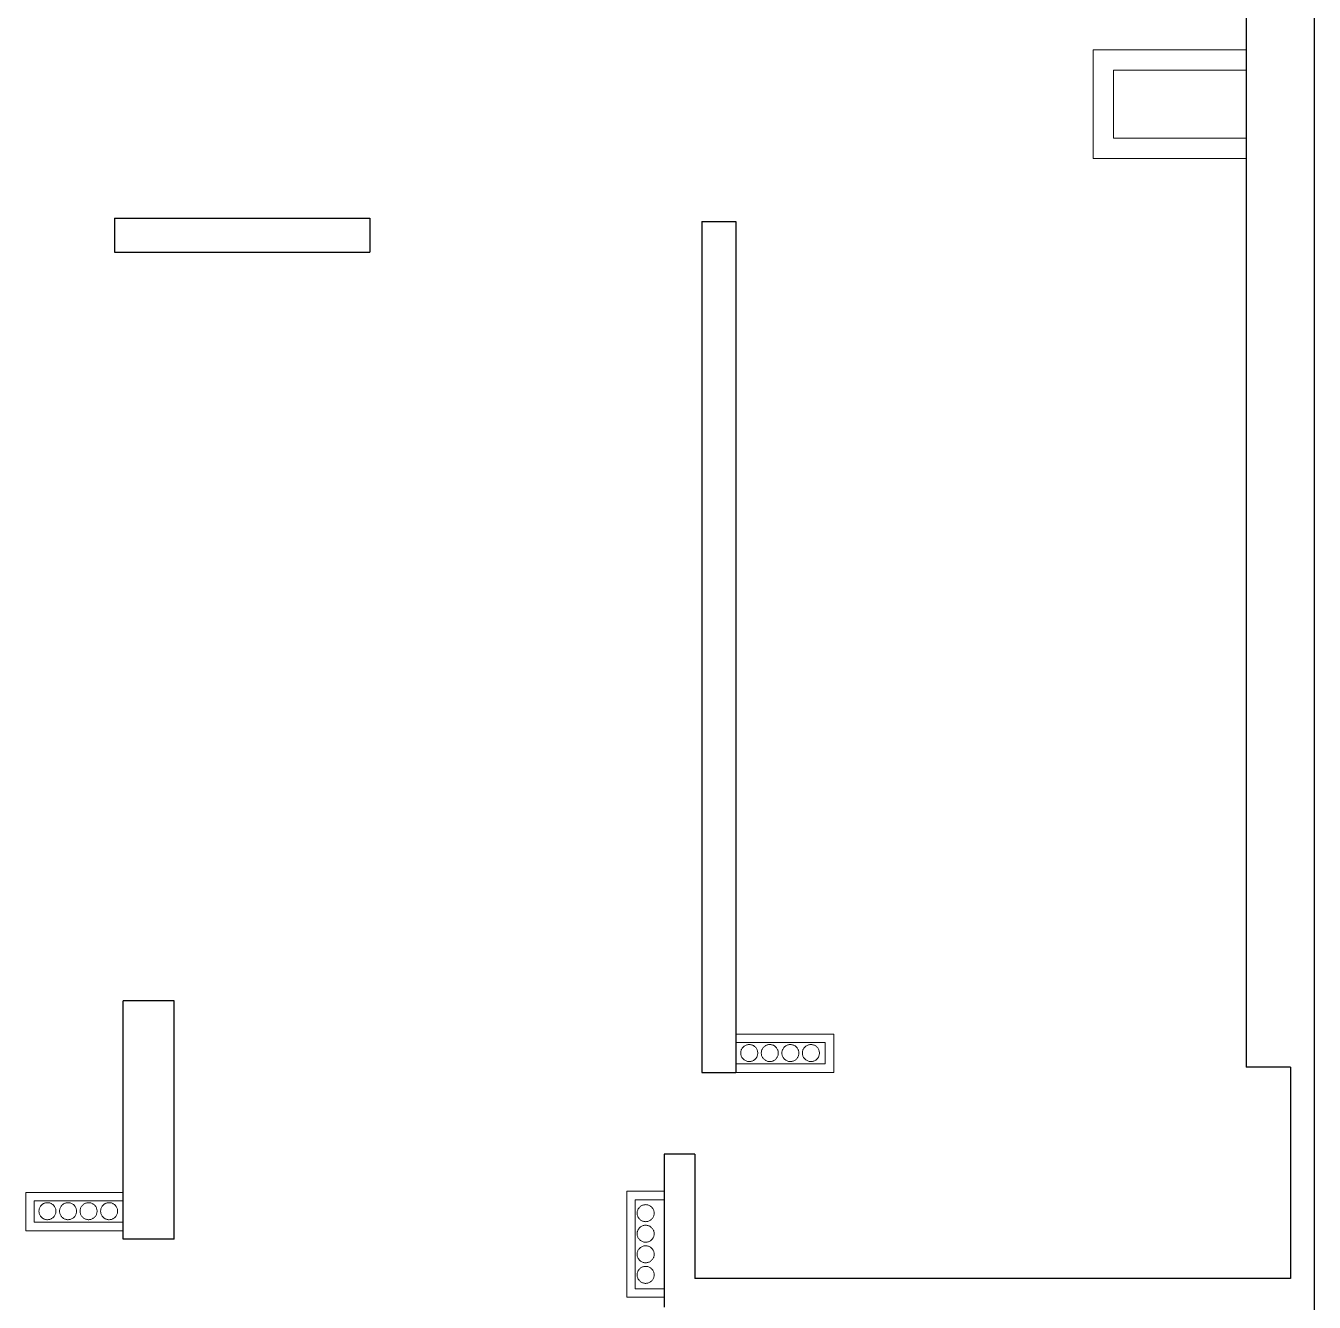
# Model space of a CAD drawing. Header units: metres. Extents: x 5 to 22.1, y 4.6 to 26.2.
# Drawn here: x 14.52 to 22.09, y 12.08 to 19.58 of the extents above; entities that cross this region are included whole.
import ezdxf

# ---------------------------------------------------------------- set-up
doc = ezdxf.new("R2010")
doc.units = ezdxf.units.M
doc.header["$MEASUREMENT"] = 0

msp = doc.modelspace()

# ---------------------------------------------------------------- linework, layer by layer
at = {"linetype": 'Continuous', "lineweight": 30}
for p, q in [((21.6916, 25.6322), (21.6916, 13.4622)), ((22.0916, 25.6322), (22.0916, 12.0222)), ((15.0416, 18.4522), (15.0416, 18.2522)), ((15.0416, 18.4522), (16.5416, 18.4522)), ((16.5416, 18.4522), (16.5416, 18.2522)), ((18.4916, 18.4322), (18.4916, 13.4322)), ((18.4916, 18.4322), (18.6916, 18.4322)), ((18.6916, 18.4322), (18.6916, 13.4322)), ((15.0416, 18.2522), (16.5416, 18.2522)), ((15.0916, 12.4522), (15.0916, 13.8522)), ((15.3916, 13.8522), (15.0916, 13.8522)), ((15.3916, 12.4522), (15.3916, 13.8522)), ((18.4916, 13.4322), (18.6916, 13.4322)), ((21.9516, 13.4622), (21.6916, 13.4622)), ((21.9516, 13.4622), (21.9516, 12.2222)), ((18.4516, 12.9522), (18.2716, 12.9522)), ((18.2716, 12.9522), (18.2716, 12.0522)), ((18.4516, 12.9522), (18.4516, 12.2222)), ((15.3916, 12.4522), (15.0916, 12.4522)), ((21.9516, 12.2222), (18.4516, 12.2222))]:
    msp.add_line(p, q, dxfattribs=at)
at = {"linetype": 'Continuous', "lineweight": 13}
for p, q in [((20.7916, 19.4422), (21.6916, 19.4422)), ((20.7916, 19.4422), (20.7916, 18.8022)), ((20.9116, 19.3222), (21.6916, 19.3222)), ((20.9116, 19.3222), (20.9116, 18.9222)), ((20.9116, 18.9222), (21.6916, 18.9222)), ((20.7916, 18.8022), (21.6916, 18.8022)), ((19.2676, 13.6576), (18.6916, 13.6576)), ((19.2676, 13.4322), (19.2676, 13.6576)), ((18.7223, 13.5563), (18.7216, 13.5523)), ((18.7233, 13.5603), (18.7223, 13.5563)), ((18.7246, 13.5641), (18.7233, 13.5603)), ((18.7262, 13.5679), (18.7246, 13.5641)), ((18.7281, 13.5715), (18.7262, 13.5679)), ((18.7303, 13.5749), (18.7281, 13.5715)), ((18.7328, 13.5781), (18.7303, 13.5749)), ((18.7355, 13.5812), (18.7328, 13.5781)), ((18.7385, 13.584), (18.7355, 13.5812)), ((18.7417, 13.5865), (18.7385, 13.584)), ((18.7451, 13.5888), (18.7417, 13.5865)), ((18.7487, 13.5908), (18.7451, 13.5888)), ((18.7524, 13.5925), (18.7487, 13.5908)), ((18.7562, 13.5939), (18.7524, 13.5925)), ((18.7601, 13.5949), (18.7562, 13.5939)), ((18.7641, 13.5957), (18.7601, 13.5949)), ((18.7682, 13.5961), (18.7641, 13.5957)), ((18.7723, 13.5962), (18.7682, 13.5961)), ((18.7764, 13.5959), (18.7723, 13.5962)), ((18.7804, 13.5953), (18.7764, 13.5959)), ((18.7844, 13.5944), (18.7804, 13.5953)), ((18.7883, 13.5932), (18.7844, 13.5944)), ((18.792, 13.5917), (18.7883, 13.5932)), ((18.7957, 13.5898), (18.792, 13.5917)), ((18.7991, 13.5877), (18.7957, 13.5898)), ((18.8024, 13.5853), (18.7991, 13.5877)), ((18.8055, 13.5826), (18.8024, 13.5853)), ((18.8084, 13.5797), (18.8055, 13.5826)), ((18.811, 13.5766), (18.8084, 13.5797)), ((18.8133, 13.5732), (18.811, 13.5766)), ((18.8154, 13.5697), (18.8133, 13.5732)), ((18.8172, 13.566), (18.8154, 13.5697)), ((18.8186, 13.5622), (18.8172, 13.566)), ((18.8198, 13.5583), (18.8186, 13.5622)), ((18.8206, 13.5543), (18.8198, 13.5583)), ((18.8431, 13.5563), (18.8425, 13.5523)), ((18.8441, 13.5603), (18.8431, 13.5563)), ((18.8454, 13.5641), (18.8441, 13.5603)), ((18.847, 13.5679), (18.8454, 13.5641)), ((18.849, 13.5715), (18.847, 13.5679)), ((18.8512, 13.5749), (18.849, 13.5715)), ((18.8536, 13.5781), (18.8512, 13.5749)), ((18.8564, 13.5812), (18.8536, 13.5781)), ((18.8593, 13.584), (18.8564, 13.5812)), ((18.8625, 13.5865), (18.8593, 13.584)), ((18.8659, 13.5888), (18.8625, 13.5865)), ((18.8695, 13.5908), (18.8659, 13.5888)), ((18.8732, 13.5925), (18.8695, 13.5908)), ((18.877, 13.5939), (18.8732, 13.5925)), ((18.881, 13.5949), (18.877, 13.5939)), ((18.885, 13.5957), (18.881, 13.5949)), ((18.889, 13.5961), (18.885, 13.5957)), ((18.8931, 13.5962), (18.889, 13.5961)), ((18.8972, 13.5959), (18.8931, 13.5962)), ((18.9012, 13.5953), (18.8972, 13.5959)), ((18.9052, 13.5944), (18.9012, 13.5953)), ((18.9091, 13.5932), (18.9052, 13.5944)), ((18.9129, 13.5917), (18.9091, 13.5932)), ((18.9165, 13.5898), (18.9129, 13.5917)), ((18.92, 13.5877), (18.9165, 13.5898)), ((18.9233, 13.5853), (18.92, 13.5877)), ((18.9263, 13.5826), (18.9233, 13.5853)), ((18.9292, 13.5797), (18.9263, 13.5826)), ((18.9318, 13.5766), (18.9292, 13.5797)), ((18.9341, 13.5732), (18.9318, 13.5766)), ((18.9362, 13.5697), (18.9341, 13.5732)), ((18.938, 13.566), (18.9362, 13.5697)), ((18.9394, 13.5622), (18.938, 13.566)), ((18.9406, 13.5583), (18.9394, 13.5622)), ((18.9414, 13.5543), (18.9406, 13.5583)), ((18.9639, 13.5563), (18.9633, 13.5523)), ((18.9649, 13.5603), (18.9639, 13.5563)), ((18.9662, 13.5641), (18.9649, 13.5603)), ((18.9679, 13.5679), (18.9662, 13.5641)), ((18.9698, 13.5715), (18.9679, 13.5679)), ((18.972, 13.5749), (18.9698, 13.5715)), ((18.9745, 13.5781), (18.972, 13.5749)), ((18.9772, 13.5812), (18.9745, 13.5781)), ((18.9802, 13.584), (18.9772, 13.5812)), ((18.9833, 13.5865), (18.9802, 13.584)), ((18.9867, 13.5888), (18.9833, 13.5865)), ((18.9903, 13.5908), (18.9867, 13.5888)), ((18.994, 13.5925), (18.9903, 13.5908)), ((18.9978, 13.5939), (18.994, 13.5925)), ((19.0018, 13.5949), (18.9978, 13.5939)), ((19.0058, 13.5957), (19.0018, 13.5949)), ((19.0098, 13.5961), (19.0058, 13.5957)), ((19.0139, 13.5962), (19.0098, 13.5961)), ((19.018, 13.5959), (19.0139, 13.5962)), ((19.022, 13.5953), (19.018, 13.5959)), ((19.026, 13.5944), (19.022, 13.5953)), ((19.0299, 13.5932), (19.026, 13.5944)), ((19.0337, 13.5917), (19.0299, 13.5932)), ((19.0373, 13.5898), (19.0337, 13.5917)), ((19.0408, 13.5877), (19.0373, 13.5898)), ((19.0441, 13.5853), (19.0408, 13.5877)), ((19.0472, 13.5826), (19.0441, 13.5853)), ((19.05, 13.5797), (19.0472, 13.5826)), ((19.0526, 13.5766), (19.05, 13.5797)), ((19.055, 13.5732), (19.0526, 13.5766)), ((19.057, 13.5697), (19.055, 13.5732)), ((19.0588, 13.566), (19.057, 13.5697)), ((19.0603, 13.5622), (19.0588, 13.566)), ((19.0614, 13.5583), (19.0603, 13.5622)), ((19.0622, 13.5543), (19.0614, 13.5583)), ((19.0848, 13.5563), (19.0841, 13.5523)), ((19.0857, 13.5603), (19.0848, 13.5563)), ((19.0871, 13.5641), (19.0857, 13.5603)), ((19.0887, 13.5679), (19.0871, 13.5641)), ((19.0906, 13.5715), (19.0887, 13.5679)), ((19.0928, 13.5749), (19.0906, 13.5715)), ((19.0953, 13.5781), (19.0928, 13.5749)), ((19.098, 13.5812), (19.0953, 13.5781)), ((19.101, 13.584), (19.098, 13.5812)), ((19.1042, 13.5865), (19.101, 13.584)), ((19.1076, 13.5888), (19.1042, 13.5865)), ((19.1111, 13.5908), (19.1076, 13.5888)), ((19.1148, 13.5925), (19.1111, 13.5908)), ((19.1187, 13.5939), (19.1148, 13.5925)), ((19.1226, 13.5949), (19.1187, 13.5939)), ((19.1266, 13.5957), (19.1226, 13.5949)), ((19.1307, 13.5961), (19.1266, 13.5957)), ((19.1347, 13.5962), (19.1307, 13.5961)), ((19.1388, 13.5959), (19.1347, 13.5962)), ((19.1429, 13.5953), (19.1388, 13.5959)), ((19.1468, 13.5944), (19.1429, 13.5953)), ((19.1507, 13.5932), (19.1468, 13.5944)), ((19.1545, 13.5917), (19.1507, 13.5932)), ((19.1581, 13.5898), (19.1545, 13.5917)), ((19.1616, 13.5877), (19.1581, 13.5898)), ((19.1649, 13.5853), (19.1616, 13.5877)), ((19.168, 13.5826), (19.1649, 13.5853)), ((19.1708, 13.5797), (19.168, 13.5826)), ((19.1734, 13.5766), (19.1708, 13.5797)), ((19.1758, 13.5732), (19.1734, 13.5766)), ((19.1779, 13.5697), (19.1758, 13.5732)), ((19.1796, 13.566), (19.1779, 13.5697)), ((19.1811, 13.5622), (19.1796, 13.566)), ((19.1822, 13.5583), (19.1811, 13.5622)), ((19.1831, 13.5543), (19.1822, 13.5583)), ((18.7216, 13.5523), (18.7213, 13.5482)), ((18.7213, 13.5482), (18.7213, 13.5441)), ((18.7213, 13.5441), (18.7216, 13.5401)), ((18.7216, 13.5401), (18.7223, 13.5361)), ((18.7223, 13.5361), (18.7233, 13.5321)), ((18.7233, 13.5321), (18.7246, 13.5282)), ((18.7246, 13.5282), (18.7262, 13.5245)), ((18.7262, 13.5245), (18.7281, 13.5209)), ((18.7281, 13.5209), (18.7303, 13.5175)), ((18.7303, 13.5175), (18.7328, 13.5142)), ((18.7328, 13.5142), (18.7355, 13.5112)), ((18.7355, 13.5112), (18.7385, 13.5084)), ((18.7385, 13.5084), (18.7417, 13.5059)), ((18.7417, 13.5059), (18.7451, 13.5036)), ((18.7451, 13.5036), (18.7487, 13.5016)), ((18.7487, 13.5016), (18.7524, 13.4999)), ((18.7524, 13.4999), (18.7562, 13.4985)), ((18.7562, 13.4985), (18.7601, 13.4974)), ((18.7601, 13.4974), (18.7641, 13.4967)), ((18.7641, 13.4967), (18.7682, 13.4963)), ((18.7682, 13.4963), (18.7723, 13.4962)), ((18.7723, 13.4962), (18.7764, 13.4964)), ((18.7764, 13.4964), (18.7804, 13.497)), ((18.7804, 13.497), (18.7844, 13.4979)), ((18.7844, 13.4979), (18.7883, 13.4992)), ((18.7883, 13.4992), (18.792, 13.5007)), ((18.792, 13.5007), (18.7957, 13.5025)), ((18.7957, 13.5025), (18.7991, 13.5047)), ((18.7991, 13.5047), (18.8024, 13.5071)), ((18.8024, 13.5071), (18.8055, 13.5098)), ((18.8055, 13.5098), (18.8084, 13.5127)), ((18.8084, 13.5127), (18.811, 13.5158)), ((18.811, 13.5158), (18.8133, 13.5192)), ((18.8133, 13.5192), (18.8154, 13.5227)), ((18.8154, 13.5227), (18.8172, 13.5263)), ((18.8172, 13.5263), (18.8186, 13.5302)), ((18.8186, 13.5302), (18.8198, 13.5341)), ((18.8198, 13.5341), (18.8206, 13.5381)), ((18.8211, 13.5503), (18.8206, 13.5543)), ((18.8206, 13.5381), (18.8211, 13.5421)), ((18.8213, 13.5462), (18.8211, 13.5503)), ((18.8211, 13.5421), (18.8213, 13.5462)), ((18.8425, 13.5523), (18.8421, 13.5482)), ((18.8421, 13.5482), (18.8421, 13.5441)), ((18.8421, 13.5441), (18.8425, 13.5401)), ((18.8425, 13.5401), (18.8431, 13.5361)), ((18.8431, 13.5361), (18.8441, 13.5321)), ((18.8441, 13.5321), (18.8454, 13.5282)), ((18.8454, 13.5282), (18.847, 13.5245)), ((18.847, 13.5245), (18.849, 13.5209)), ((18.849, 13.5209), (18.8512, 13.5175)), ((18.8512, 13.5175), (18.8536, 13.5142)), ((18.8536, 13.5142), (18.8564, 13.5112)), ((18.8564, 13.5112), (18.8593, 13.5084)), ((18.8593, 13.5084), (18.8625, 13.5059)), ((18.8625, 13.5059), (18.8659, 13.5036)), ((18.8659, 13.5036), (18.8695, 13.5016)), ((18.8695, 13.5016), (18.8732, 13.4999)), ((18.8732, 13.4999), (18.877, 13.4985)), ((18.877, 13.4985), (18.881, 13.4974)), ((18.881, 13.4974), (18.885, 13.4967)), ((18.885, 13.4967), (18.889, 13.4963)), ((18.889, 13.4963), (18.8931, 13.4962)), ((18.8931, 13.4962), (18.8972, 13.4964)), ((18.8972, 13.4964), (18.9012, 13.497)), ((18.9012, 13.497), (18.9052, 13.4979)), ((18.9052, 13.4979), (18.9091, 13.4992)), ((18.9091, 13.4992), (18.9129, 13.5007)), ((18.9129, 13.5007), (18.9165, 13.5025)), ((18.9165, 13.5025), (18.92, 13.5047)), ((18.92, 13.5047), (18.9233, 13.5071)), ((18.9233, 13.5071), (18.9263, 13.5098)), ((18.9263, 13.5098), (18.9292, 13.5127)), ((18.9292, 13.5127), (18.9318, 13.5158)), ((18.9318, 13.5158), (18.9341, 13.5192)), ((18.9341, 13.5192), (18.9362, 13.5227)), ((18.9362, 13.5227), (18.938, 13.5263)), ((18.938, 13.5263), (18.9394, 13.5302)), ((18.9394, 13.5302), (18.9406, 13.5341)), ((18.9406, 13.5341), (18.9414, 13.5381)), ((18.9419, 13.5503), (18.9414, 13.5543)), ((18.9414, 13.5381), (18.9419, 13.5421)), ((18.9421, 13.5462), (18.9419, 13.5503)), ((18.9419, 13.5421), (18.9421, 13.5462)), ((18.9633, 13.5523), (18.9629, 13.5482)), ((18.9629, 13.5482), (18.9629, 13.5441)), ((18.9629, 13.5441), (18.9633, 13.5401)), ((18.9633, 13.5401), (18.9639, 13.5361)), ((18.9639, 13.5361), (18.9649, 13.5321)), ((18.9649, 13.5321), (18.9662, 13.5282)), ((18.9662, 13.5282), (18.9679, 13.5245)), ((18.9679, 13.5245), (18.9698, 13.5209)), ((18.9698, 13.5209), (18.972, 13.5175)), ((18.972, 13.5175), (18.9745, 13.5142)), ((18.9745, 13.5142), (18.9772, 13.5112)), ((18.9772, 13.5112), (18.9802, 13.5084)), ((18.9802, 13.5084), (18.9833, 13.5059)), ((18.9833, 13.5059), (18.9867, 13.5036)), ((18.9867, 13.5036), (18.9903, 13.5016)), ((18.9903, 13.5016), (18.994, 13.4999)), ((18.994, 13.4999), (18.9978, 13.4985)), ((18.9978, 13.4985), (19.0018, 13.4974)), ((19.0018, 13.4974), (19.0058, 13.4967)), ((19.0058, 13.4967), (19.0098, 13.4963)), ((19.0098, 13.4963), (19.0139, 13.4962)), ((19.0139, 13.4962), (19.018, 13.4964)), ((19.018, 13.4964), (19.022, 13.497)), ((19.022, 13.497), (19.026, 13.4979)), ((19.026, 13.4979), (19.0299, 13.4992)), ((19.0299, 13.4992), (19.0337, 13.5007)), ((19.0337, 13.5007), (19.0373, 13.5025)), ((19.0373, 13.5025), (19.0408, 13.5047)), ((19.0408, 13.5047), (19.0441, 13.5071)), ((19.0441, 13.5071), (19.0472, 13.5098)), ((19.0472, 13.5098), (19.05, 13.5127)), ((19.05, 13.5127), (19.0526, 13.5158)), ((19.0526, 13.5158), (19.055, 13.5192)), ((19.055, 13.5192), (19.057, 13.5227)), ((19.057, 13.5227), (19.0588, 13.5263)), ((19.0588, 13.5263), (19.0603, 13.5302)), ((19.0603, 13.5302), (19.0614, 13.5341)), ((19.0614, 13.5341), (19.0622, 13.5381)), ((19.0627, 13.5503), (19.0622, 13.5543)), ((19.0622, 13.5381), (19.0627, 13.5421)), ((19.0629, 13.5462), (19.0627, 13.5503)), ((19.0627, 13.5421), (19.0629, 13.5462)), ((19.0841, 13.5523), (19.0838, 13.5482)), ((19.0838, 13.5482), (19.0838, 13.5441)), ((19.0838, 13.5441), (19.0841, 13.5401)), ((19.0841, 13.5401), (19.0848, 13.5361)), ((19.0848, 13.5361), (19.0857, 13.5321)), ((19.0857, 13.5321), (19.0871, 13.5282)), ((19.0871, 13.5282), (19.0887, 13.5245)), ((19.0887, 13.5245), (19.0906, 13.5209)), ((19.0906, 13.5209), (19.0928, 13.5175)), ((19.0928, 13.5175), (19.0953, 13.5142)), ((19.0953, 13.5142), (19.098, 13.5112)), ((19.098, 13.5112), (19.101, 13.5084)), ((19.101, 13.5084), (19.1042, 13.5059)), ((19.1042, 13.5059), (19.1076, 13.5036)), ((19.1076, 13.5036), (19.1111, 13.5016)), ((19.1111, 13.5016), (19.1148, 13.4999)), ((19.1148, 13.4999), (19.1187, 13.4985)), ((19.1187, 13.4985), (19.1226, 13.4974)), ((19.1226, 13.4974), (19.1266, 13.4967)), ((19.1266, 13.4967), (19.1307, 13.4963)), ((19.1307, 13.4963), (19.1347, 13.4962)), ((19.1347, 13.4962), (19.1388, 13.4964)), ((19.1388, 13.4964), (19.1429, 13.497)), ((19.1429, 13.497), (19.1468, 13.4979)), ((19.1468, 13.4979), (19.1507, 13.4992)), ((19.1507, 13.4992), (19.1545, 13.5007)), ((19.1545, 13.5007), (19.1581, 13.5025)), ((19.1581, 13.5025), (19.1616, 13.5047)), ((19.1616, 13.5047), (19.1649, 13.5071)), ((19.1649, 13.5071), (19.168, 13.5098)), ((19.168, 13.5098), (19.1708, 13.5127)), ((19.1708, 13.5127), (19.1734, 13.5158)), ((19.1734, 13.5158), (19.1758, 13.5192)), ((19.1758, 13.5192), (19.1779, 13.5227)), ((19.1779, 13.5227), (19.1796, 13.5263)), ((19.1796, 13.5263), (19.1811, 13.5302)), ((19.1811, 13.5302), (19.1822, 13.5341)), ((19.1822, 13.5341), (19.1831, 13.5381)), ((19.1836, 13.5503), (19.1831, 13.5543)), ((19.1831, 13.5381), (19.1836, 13.5421)), ((19.1837, 13.5462), (19.1836, 13.5503)), ((19.1836, 13.5421), (19.1837, 13.5462)), ((18.6916, 13.4322), (19.2676, 13.4322)), ((14.5193, 12.5022), (14.5193, 12.7269)), ((14.5193, 12.7269), (15.0916, 12.7269)), ((18.051, 12.1113), (18.051, 12.7335)), ((18.051, 12.7335), (18.2716, 12.7335)), ((14.6085, 12.6488), (14.606, 12.6456)), ((14.6112, 12.6518), (14.6085, 12.6488)), ((14.6142, 12.6546), (14.6112, 12.6518)), ((14.6174, 12.6572), (14.6142, 12.6546)), ((14.6208, 12.6595), (14.6174, 12.6572)), ((14.6243, 12.6614), (14.6208, 12.6595)), ((14.628, 12.6631), (14.6243, 12.6614)), ((14.6319, 12.6645), (14.628, 12.6631)), ((14.6358, 12.6656), (14.6319, 12.6645)), ((14.6398, 12.6663), (14.6358, 12.6656)), ((14.6439, 12.6668), (14.6398, 12.6663)), ((14.6479, 12.6668), (14.6439, 12.6668)), ((14.652, 12.6666), (14.6479, 12.6668)), ((14.6561, 12.666), (14.652, 12.6666)), ((14.66, 12.6651), (14.6561, 12.666)), ((14.6639, 12.6639), (14.66, 12.6651)), ((14.6677, 12.6623), (14.6639, 12.6639)), ((14.6713, 12.6605), (14.6677, 12.6623)), ((14.6748, 12.6584), (14.6713, 12.6605)), ((14.6781, 12.6559), (14.6748, 12.6584)), ((14.6812, 12.6533), (14.6781, 12.6559)), ((14.684, 12.6504), (14.6812, 12.6533)), ((14.6866, 12.6472), (14.684, 12.6504)), ((14.689, 12.6439), (14.6866, 12.6472)), ((14.7293, 12.6488), (14.7268, 12.6456)), ((14.732, 12.6518), (14.7293, 12.6488)), ((14.735, 12.6546), (14.732, 12.6518)), ((14.7382, 12.6572), (14.735, 12.6546)), ((14.7416, 12.6595), (14.7382, 12.6572)), ((14.7451, 12.6614), (14.7416, 12.6595)), ((14.7488, 12.6631), (14.7451, 12.6614)), ((14.7527, 12.6645), (14.7488, 12.6631)), ((14.7566, 12.6656), (14.7527, 12.6645)), ((14.7606, 12.6663), (14.7566, 12.6656)), ((14.7647, 12.6668), (14.7606, 12.6663)), ((14.7688, 12.6668), (14.7647, 12.6668)), ((14.7728, 12.6666), (14.7688, 12.6668)), ((14.7769, 12.666), (14.7728, 12.6666)), ((14.7808, 12.6651), (14.7769, 12.666)), ((14.7847, 12.6639), (14.7808, 12.6651)), ((14.7885, 12.6623), (14.7847, 12.6639)), ((14.7922, 12.6605), (14.7885, 12.6623)), ((14.7956, 12.6584), (14.7922, 12.6605)), ((14.7989, 12.6559), (14.7956, 12.6584)), ((14.802, 12.6533), (14.7989, 12.6559)), ((14.8049, 12.6504), (14.802, 12.6533)), ((14.8075, 12.6472), (14.8049, 12.6504)), ((14.8098, 12.6439), (14.8075, 12.6472)), ((14.8501, 12.6488), (14.8476, 12.6456)), ((14.8529, 12.6518), (14.8501, 12.6488)), ((14.8558, 12.6546), (14.8529, 12.6518)), ((14.859, 12.6572), (14.8558, 12.6546)), ((14.8624, 12.6595), (14.859, 12.6572)), ((14.866, 12.6614), (14.8624, 12.6595)), ((14.8697, 12.6631), (14.866, 12.6614)), ((14.8735, 12.6645), (14.8697, 12.6631)), ((14.8774, 12.6656), (14.8735, 12.6645)), ((14.8814, 12.6663), (14.8774, 12.6656)), ((14.8855, 12.6668), (14.8814, 12.6663)), ((14.8896, 12.6668), (14.8855, 12.6668)), ((14.8937, 12.6666), (14.8896, 12.6668)), ((14.8977, 12.666), (14.8937, 12.6666)), ((14.9017, 12.6651), (14.8977, 12.666)), ((14.9056, 12.6639), (14.9017, 12.6651)), ((14.9093, 12.6623), (14.9056, 12.6639)), ((14.913, 12.6605), (14.9093, 12.6623)), ((14.9164, 12.6584), (14.913, 12.6605)), ((14.9197, 12.6559), (14.9164, 12.6584)), ((14.9228, 12.6533), (14.9197, 12.6559)), ((14.9257, 12.6504), (14.9228, 12.6533)), ((14.9283, 12.6472), (14.9257, 12.6504)), ((14.9306, 12.6439), (14.9283, 12.6472)), ((14.9709, 12.6488), (14.9685, 12.6456)), ((14.9737, 12.6518), (14.9709, 12.6488)), ((14.9766, 12.6546), (14.9737, 12.6518)), ((14.9798, 12.6572), (14.9766, 12.6546)), ((14.9832, 12.6595), (14.9798, 12.6572)), ((14.9868, 12.6614), (14.9832, 12.6595)), ((14.9905, 12.6631), (14.9868, 12.6614)), ((14.9943, 12.6645), (14.9905, 12.6631)), ((14.9983, 12.6656), (14.9943, 12.6645)), ((15.0023, 12.6663), (14.9983, 12.6656)), ((15.0063, 12.6668), (15.0023, 12.6663)), ((15.0104, 12.6668), (15.0063, 12.6668)), ((15.0145, 12.6666), (15.0104, 12.6668)), ((15.0185, 12.666), (15.0145, 12.6666)), ((15.0225, 12.6651), (15.0185, 12.666)), ((15.0264, 12.6639), (15.0225, 12.6651)), ((15.0302, 12.6623), (15.0264, 12.6639)), ((15.0338, 12.6605), (15.0302, 12.6623)), ((15.0373, 12.6584), (15.0338, 12.6605)), ((15.0406, 12.6559), (15.0373, 12.6584)), ((15.0436, 12.6533), (15.0406, 12.6559)), ((15.0465, 12.6504), (15.0436, 12.6533)), ((15.0491, 12.6472), (15.0465, 12.6504)), ((15.0514, 12.6439), (15.0491, 12.6472)), ((18.1361, 12.6478), (18.1327, 12.6455)), ((18.1397, 12.6498), (18.1361, 12.6478)), ((18.1434, 12.6515), (18.1397, 12.6498)), ((18.1472, 12.6528), (18.1434, 12.6515)), ((18.1512, 12.6539), (18.1472, 12.6528)), ((18.1552, 12.6547), (18.1512, 12.6539)), ((18.1592, 12.6551), (18.1552, 12.6547)), ((18.1633, 12.6552), (18.1592, 12.6551)), ((18.1674, 12.6549), (18.1633, 12.6552)), ((18.1714, 12.6543), (18.1674, 12.6549)), ((18.1754, 12.6534), (18.1714, 12.6543)), ((18.1793, 12.6522), (18.1754, 12.6534)), ((18.1831, 12.6506), (18.1793, 12.6522)), ((18.1867, 12.6488), (18.1831, 12.6506)), ((18.1902, 12.6467), (18.1867, 12.6488)), ((18.1935, 12.6443), (18.1902, 12.6467)), ((14.5973, 12.623), (14.597, 12.6189)), ((14.597, 12.6189), (14.597, 12.6148)), ((14.597, 12.6148), (14.5973, 12.6107)), ((14.598, 12.627), (14.5973, 12.623)), ((14.5973, 12.6107), (14.598, 12.6067)), ((14.5989, 12.6309), (14.598, 12.627)), ((14.598, 12.6067), (14.5989, 12.6028)), ((14.6003, 12.6348), (14.5989, 12.6309)), ((14.5989, 12.6028), (14.6003, 12.5989)), ((14.6019, 12.6385), (14.6003, 12.6348)), ((14.6003, 12.5989), (14.6019, 12.5952)), ((14.6038, 12.6421), (14.6019, 12.6385)), ((14.6019, 12.5952), (14.6038, 12.5916)), ((14.606, 12.6456), (14.6038, 12.6421)), ((14.6038, 12.5916), (14.606, 12.5881)), ((14.606, 12.5881), (14.6085, 12.5849)), ((14.6085, 12.5849), (14.6112, 12.5819)), ((14.6112, 12.5819), (14.6142, 12.5791)), ((14.6142, 12.5791), (14.6174, 12.5765)), ((14.6174, 12.5765), (14.6208, 12.5742)), ((14.6208, 12.5742), (14.6243, 12.5723)), ((14.6243, 12.5723), (14.628, 12.5706)), ((14.628, 12.5706), (14.6319, 12.5692)), ((14.6639, 12.5698), (14.6677, 12.5714)), ((14.6677, 12.5714), (14.6713, 12.5732)), ((14.6713, 12.5732), (14.6748, 12.5753)), ((14.6748, 12.5753), (14.6781, 12.5778)), ((14.6781, 12.5778), (14.6812, 12.5804)), ((14.6812, 12.5804), (14.684, 12.5833)), ((14.684, 12.5833), (14.6866, 12.5865)), ((14.6866, 12.5865), (14.689, 12.5898)), ((14.691, 12.6404), (14.689, 12.6439)), ((14.689, 12.5898), (14.691, 12.5933)), ((14.6928, 12.6367), (14.691, 12.6404)), ((14.691, 12.5933), (14.6928, 12.597)), ((14.6943, 12.6329), (14.6928, 12.6367)), ((14.6928, 12.597), (14.6943, 12.6008)), ((14.6954, 12.629), (14.6943, 12.6329)), ((14.6943, 12.6008), (14.6954, 12.6047)), ((14.6963, 12.625), (14.6954, 12.629)), ((14.6954, 12.6047), (14.6963, 12.6087)), ((14.6968, 12.6209), (14.6963, 12.625)), ((14.6963, 12.6087), (14.6968, 12.6128)), ((14.6969, 12.6168), (14.6968, 12.6209)), ((14.6968, 12.6128), (14.6969, 12.6168)), ((14.7181, 12.623), (14.7178, 12.6189)), ((14.7178, 12.6189), (14.7178, 12.6148)), ((14.7178, 12.6148), (14.7181, 12.6107)), ((14.7188, 12.627), (14.7181, 12.623)), ((14.7181, 12.6107), (14.7188, 12.6067)), ((14.7198, 12.6309), (14.7188, 12.627)), ((14.7188, 12.6067), (14.7198, 12.6028)), ((14.7211, 12.6348), (14.7198, 12.6309)), ((14.7198, 12.6028), (14.7211, 12.5989)), ((14.7227, 12.6385), (14.7211, 12.6348)), ((14.7211, 12.5989), (14.7227, 12.5952)), ((14.7246, 12.6421), (14.7227, 12.6385)), ((14.7227, 12.5952), (14.7246, 12.5916)), ((14.7268, 12.6456), (14.7246, 12.6421)), ((14.7246, 12.5916), (14.7268, 12.5881)), ((14.7268, 12.5881), (14.7293, 12.5849)), ((14.7293, 12.5849), (14.732, 12.5819)), ((14.732, 12.5819), (14.735, 12.5791)), ((14.735, 12.5791), (14.7382, 12.5765)), ((14.7382, 12.5765), (14.7416, 12.5742)), ((14.7416, 12.5742), (14.7451, 12.5723)), ((14.7451, 12.5723), (14.7488, 12.5706)), ((14.7488, 12.5706), (14.7527, 12.5692)), ((14.7847, 12.5698), (14.7885, 12.5714)), ((14.7885, 12.5714), (14.7922, 12.5732)), ((14.7922, 12.5732), (14.7956, 12.5753)), ((14.7956, 12.5753), (14.7989, 12.5778)), ((14.7989, 12.5778), (14.802, 12.5804)), ((14.802, 12.5804), (14.8049, 12.5833)), ((14.8049, 12.5833), (14.8075, 12.5865)), ((14.8075, 12.5865), (14.8098, 12.5898)), ((14.8119, 12.6404), (14.8098, 12.6439)), ((14.8098, 12.5898), (14.8119, 12.5933)), ((14.8136, 12.6367), (14.8119, 12.6404)), ((14.8119, 12.5933), (14.8136, 12.597)), ((14.8151, 12.6329), (14.8136, 12.6367)), ((14.8136, 12.597), (14.8151, 12.6008)), ((14.8163, 12.629), (14.8151, 12.6329)), ((14.8151, 12.6008), (14.8163, 12.6047)), ((14.8171, 12.625), (14.8163, 12.629)), ((14.8163, 12.6047), (14.8171, 12.6087)), ((14.8176, 12.6209), (14.8171, 12.625)), ((14.8171, 12.6087), (14.8176, 12.6128)), ((14.8177, 12.6168), (14.8176, 12.6209)), ((14.8176, 12.6128), (14.8177, 12.6168)), ((14.8389, 12.623), (14.8386, 12.6189)), ((14.8386, 12.6189), (14.8386, 12.6148)), ((14.8386, 12.6148), (14.8389, 12.6107)), ((14.8396, 12.627), (14.8389, 12.623)), ((14.8389, 12.6107), (14.8396, 12.6067)), ((14.8406, 12.6309), (14.8396, 12.627)), ((14.8396, 12.6067), (14.8406, 12.6028)), ((14.8419, 12.6348), (14.8406, 12.6309)), ((14.8406, 12.6028), (14.8419, 12.5989)), ((14.8435, 12.6385), (14.8419, 12.6348)), ((14.8419, 12.5989), (14.8435, 12.5952)), ((14.8454, 12.6421), (14.8435, 12.6385)), ((14.8435, 12.5952), (14.8454, 12.5916)), ((14.8476, 12.6456), (14.8454, 12.6421)), ((14.8454, 12.5916), (14.8476, 12.5881)), ((14.8476, 12.5881), (14.8501, 12.5849)), ((14.8501, 12.5849), (14.8529, 12.5819)), ((14.8529, 12.5819), (14.8558, 12.5791)), ((14.8558, 12.5791), (14.859, 12.5765)), ((14.859, 12.5765), (14.8624, 12.5742)), ((14.8624, 12.5742), (14.866, 12.5723)), ((14.866, 12.5723), (14.8697, 12.5706)), ((14.8697, 12.5706), (14.8735, 12.5692)), ((14.9056, 12.5698), (14.9093, 12.5714)), ((14.9093, 12.5714), (14.913, 12.5732)), ((14.913, 12.5732), (14.9164, 12.5753)), ((14.9164, 12.5753), (14.9197, 12.5778)), ((14.9197, 12.5778), (14.9228, 12.5804)), ((14.9228, 12.5804), (14.9257, 12.5833)), ((14.9257, 12.5833), (14.9283, 12.5865)), ((14.9283, 12.5865), (14.9306, 12.5898)), ((14.9327, 12.6404), (14.9306, 12.6439)), ((14.9306, 12.5898), (14.9327, 12.5933)), ((14.9345, 12.6367), (14.9327, 12.6404)), ((14.9327, 12.5933), (14.9345, 12.597)), ((14.9359, 12.6329), (14.9345, 12.6367)), ((14.9345, 12.597), (14.9359, 12.6008)), ((14.9371, 12.629), (14.9359, 12.6329)), ((14.9359, 12.6008), (14.9371, 12.6047)), ((14.9379, 12.625), (14.9371, 12.629)), ((14.9371, 12.6047), (14.9379, 12.6087)), ((14.9384, 12.6209), (14.9379, 12.625)), ((14.9379, 12.6087), (14.9384, 12.6128)), ((14.9386, 12.6168), (14.9384, 12.6209)), ((14.9384, 12.6128), (14.9386, 12.6168)), ((14.9598, 12.623), (14.9594, 12.6189)), ((14.9594, 12.6189), (14.9594, 12.6148)), ((14.9594, 12.6148), (14.9598, 12.6107)), ((14.9604, 12.627), (14.9598, 12.623)), ((14.9598, 12.6107), (14.9604, 12.6067)), ((14.9614, 12.6309), (14.9604, 12.627)), ((14.9604, 12.6067), (14.9614, 12.6028)), ((14.9627, 12.6348), (14.9614, 12.6309)), ((14.9614, 12.6028), (14.9627, 12.5989)), ((14.9643, 12.6385), (14.9627, 12.6348)), ((14.9627, 12.5989), (14.9643, 12.5952)), ((14.9663, 12.6421), (14.9643, 12.6385)), ((14.9643, 12.5952), (14.9663, 12.5916)), ((14.9685, 12.6456), (14.9663, 12.6421)), ((14.9663, 12.5916), (14.9685, 12.5881)), ((14.9685, 12.5881), (14.9709, 12.5849)), ((14.9709, 12.5849), (14.9737, 12.5819)), ((14.9737, 12.5819), (14.9766, 12.5791)), ((14.9766, 12.5791), (14.9798, 12.5765)), ((14.9798, 12.5765), (14.9832, 12.5742)), ((14.9832, 12.5742), (14.9868, 12.5723)), ((14.9868, 12.5723), (14.9905, 12.5706)), ((14.9905, 12.5706), (14.9943, 12.5692)), ((15.0264, 12.5698), (15.0302, 12.5714)), ((15.0302, 12.5714), (15.0338, 12.5732)), ((15.0338, 12.5732), (15.0373, 12.5753)), ((15.0373, 12.5753), (15.0406, 12.5778)), ((15.0406, 12.5778), (15.0436, 12.5804)), ((15.0436, 12.5804), (15.0465, 12.5833)), ((15.0465, 12.5833), (15.0491, 12.5865)), ((15.0491, 12.5865), (15.0514, 12.5898)), ((15.0535, 12.6404), (15.0514, 12.6439)), ((15.0514, 12.5898), (15.0535, 12.5933)), ((15.0553, 12.6367), (15.0535, 12.6404)), ((15.0535, 12.5933), (15.0553, 12.597)), ((15.0567, 12.6329), (15.0553, 12.6367)), ((15.0553, 12.597), (15.0567, 12.6008)), ((15.0579, 12.629), (15.0567, 12.6329)), ((15.0567, 12.6008), (15.0579, 12.6047)), ((15.0587, 12.625), (15.0579, 12.629)), ((15.0579, 12.6047), (15.0587, 12.6087)), ((15.0592, 12.6209), (15.0587, 12.625)), ((15.0587, 12.6087), (15.0592, 12.6128)), ((15.0594, 12.6168), (15.0592, 12.6209)), ((15.0592, 12.6128), (15.0594, 12.6168)), ((18.1127, 12.6113), (18.1123, 12.6072)), ((18.1123, 12.6072), (18.1123, 12.6031)), ((18.1123, 12.6031), (18.1127, 12.5991)), ((18.1133, 12.6153), (18.1127, 12.6113)), ((18.1127, 12.5991), (18.1133, 12.595)), ((18.1143, 12.6193), (18.1133, 12.6153)), ((18.1133, 12.595), (18.1143, 12.5911)), ((18.1156, 12.6231), (18.1143, 12.6193)), ((18.1143, 12.5911), (18.1156, 12.5872)), ((18.1173, 12.6269), (18.1156, 12.6231)), ((18.1156, 12.5872), (18.1173, 12.5835)), ((18.1192, 12.6305), (18.1173, 12.6269)), ((18.1173, 12.5835), (18.1192, 12.5799)), ((18.1214, 12.6339), (18.1192, 12.6305)), ((18.1192, 12.5799), (18.1214, 12.5764)), ((18.1239, 12.6371), (18.1214, 12.6339)), ((18.1214, 12.5764), (18.1239, 12.5732)), ((18.1266, 12.6402), (18.1239, 12.6371)), ((18.1239, 12.5732), (18.1266, 12.5702)), ((18.1296, 12.643), (18.1266, 12.6402)), ((18.1266, 12.5702), (18.1296, 12.5674)), ((18.1327, 12.6455), (18.1296, 12.643)), ((18.1966, 12.6416), (18.1935, 12.6443)), ((18.1994, 12.6387), (18.1966, 12.6416)), ((18.1966, 12.5687), (18.1994, 12.5717)), ((18.202, 12.6355), (18.1994, 12.6387)), ((18.1994, 12.5717), (18.202, 12.5748)), ((18.2044, 12.6322), (18.202, 12.6355)), ((18.202, 12.5748), (18.2044, 12.5781)), ((18.2064, 12.6287), (18.2044, 12.6322)), ((18.2044, 12.5781), (18.2064, 12.5817)), ((18.2082, 12.625), (18.2064, 12.6287)), ((18.2064, 12.5817), (18.2082, 12.5853)), ((18.2097, 12.6212), (18.2082, 12.625)), ((18.2082, 12.5853), (18.2097, 12.5891)), ((18.2108, 12.6173), (18.2097, 12.6212)), ((18.2097, 12.5891), (18.2108, 12.593)), ((18.2116, 12.6133), (18.2108, 12.6173)), ((18.2108, 12.593), (18.2116, 12.597)), ((18.2121, 12.6092), (18.2116, 12.6133)), ((18.2116, 12.597), (18.2121, 12.6011)), ((18.2123, 12.6052), (18.2121, 12.6092)), ((18.2121, 12.6011), (18.2123, 12.6052)), ((15.0916, 12.5022), (14.5193, 12.5022)), ((14.6319, 12.5692), (14.6358, 12.5681)), ((14.6358, 12.5681), (14.6398, 12.5674)), ((14.6398, 12.5674), (14.6439, 12.5669)), ((14.6439, 12.5669), (14.6479, 12.5669)), ((14.6479, 12.5669), (14.652, 12.5671)), ((14.652, 12.5671), (14.6561, 12.5677)), ((14.6561, 12.5677), (14.66, 12.5686)), ((14.66, 12.5686), (14.6639, 12.5698)), ((14.7527, 12.5692), (14.7566, 12.5681)), ((14.7566, 12.5681), (14.7606, 12.5674)), ((14.7606, 12.5674), (14.7647, 12.5669)), ((14.7647, 12.5669), (14.7688, 12.5669)), ((14.7688, 12.5669), (14.7728, 12.5671)), ((14.7728, 12.5671), (14.7769, 12.5677)), ((14.7769, 12.5677), (14.7808, 12.5686)), ((14.7808, 12.5686), (14.7847, 12.5698)), ((14.8735, 12.5692), (14.8774, 12.5681)), ((14.8774, 12.5681), (14.8814, 12.5674)), ((14.8814, 12.5674), (14.8855, 12.5669)), ((14.8855, 12.5669), (14.8896, 12.5669)), ((14.8896, 12.5669), (14.8937, 12.5671)), ((14.8937, 12.5671), (14.8977, 12.5677)), ((14.8977, 12.5677), (14.9017, 12.5686)), ((14.9017, 12.5686), (14.9056, 12.5698)), ((14.9943, 12.5692), (14.9983, 12.5681)), ((14.9983, 12.5681), (15.0023, 12.5674)), ((15.0023, 12.5674), (15.0063, 12.5669)), ((15.0063, 12.5669), (15.0104, 12.5669)), ((15.0104, 12.5669), (15.0145, 12.5671)), ((15.0145, 12.5671), (15.0185, 12.5677)), ((15.0185, 12.5677), (15.0225, 12.5686)), ((15.0225, 12.5686), (15.0264, 12.5698)), ((18.1133, 12.4945), (18.1127, 12.4904)), ((18.1143, 12.4984), (18.1133, 12.4945)), ((18.1156, 12.5023), (18.1143, 12.4984)), ((18.1173, 12.506), (18.1156, 12.5023)), ((18.1192, 12.5096), (18.1173, 12.506)), ((18.1214, 12.5131), (18.1192, 12.5096)), ((18.1239, 12.5163), (18.1214, 12.5131)), ((18.1266, 12.5193), (18.1239, 12.5163)), ((18.1296, 12.5221), (18.1266, 12.5193)), ((18.1296, 12.5674), (18.1327, 12.5648)), ((18.1327, 12.5247), (18.1296, 12.5221)), ((18.1327, 12.5648), (18.1361, 12.5626)), ((18.1361, 12.5269), (18.1327, 12.5247)), ((18.1361, 12.5626), (18.1397, 12.5606)), ((18.1397, 12.5289), (18.1361, 12.5269)), ((18.1397, 12.5606), (18.1434, 12.5589)), ((18.1434, 12.5306), (18.1397, 12.5289)), ((18.1434, 12.5589), (18.1472, 12.5575)), ((18.1472, 12.532), (18.1434, 12.5306)), ((18.1472, 12.5575), (18.1512, 12.5564)), ((18.1512, 12.5331), (18.1472, 12.532)), ((18.1512, 12.5564), (18.1552, 12.5557)), ((18.1552, 12.5338), (18.1512, 12.5331)), ((18.1552, 12.5557), (18.1592, 12.5553)), ((18.1592, 12.5343), (18.1552, 12.5338)), ((18.1592, 12.5553), (18.1633, 12.5552)), ((18.1633, 12.5343), (18.1592, 12.5343)), ((18.1633, 12.5552), (18.1674, 12.5554)), ((18.1674, 12.5341), (18.1633, 12.5343)), ((18.1674, 12.5554), (18.1714, 12.556)), ((18.1714, 12.5335), (18.1674, 12.5341)), ((18.1714, 12.556), (18.1754, 12.5569)), ((18.1754, 12.5326), (18.1714, 12.5335)), ((18.1754, 12.5569), (18.1793, 12.5581)), ((18.1793, 12.5314), (18.1754, 12.5326)), ((18.1793, 12.5581), (18.1831, 12.5597)), ((18.1831, 12.5298), (18.1793, 12.5314)), ((18.1831, 12.5597), (18.1867, 12.5615)), ((18.1867, 12.528), (18.1831, 12.5298)), ((18.1867, 12.5615), (18.1902, 12.5637)), ((18.1902, 12.5258), (18.1867, 12.528)), ((18.1902, 12.5637), (18.1935, 12.5661)), ((18.1935, 12.5234), (18.1902, 12.5258)), ((18.1935, 12.5661), (18.1966, 12.5687)), ((18.1966, 12.5208), (18.1935, 12.5234)), ((18.1994, 12.5179), (18.1966, 12.5208)), ((18.202, 12.5147), (18.1994, 12.5179)), ((18.2044, 12.5114), (18.202, 12.5147)), ((18.2064, 12.5079), (18.2044, 12.5114)), ((18.2082, 12.5042), (18.2064, 12.5079)), ((18.2097, 12.5004), (18.2082, 12.5042)), ((18.2108, 12.4965), (18.2097, 12.5004)), ((18.2116, 12.4925), (18.2108, 12.4965)), ((18.1127, 12.4904), (18.1123, 12.4864)), ((18.1123, 12.4864), (18.1123, 12.4823)), ((18.1123, 12.4823), (18.1127, 12.4782)), ((18.1127, 12.4782), (18.1133, 12.4742)), ((18.1133, 12.4742), (18.1143, 12.4703)), ((18.1143, 12.4703), (18.1156, 12.4664)), ((18.1156, 12.4664), (18.1173, 12.4626)), ((18.1173, 12.4626), (18.1192, 12.4591)), ((18.1192, 12.4591), (18.1214, 12.4556)), ((18.1214, 12.4556), (18.1239, 12.4524)), ((18.1239, 12.4524), (18.1266, 12.4494)), ((18.1266, 12.4494), (18.1296, 12.4466)), ((18.1296, 12.4466), (18.1327, 12.444)), ((18.1327, 12.444), (18.1361, 12.4417)), ((18.1361, 12.4417), (18.1397, 12.4397)), ((18.1397, 12.4397), (18.1434, 12.4381)), ((18.1434, 12.4381), (18.1472, 12.4367)), ((18.1472, 12.4367), (18.1512, 12.4356)), ((18.1512, 12.4356), (18.1552, 12.4349)), ((18.1552, 12.4349), (18.1592, 12.4344)), ((18.1592, 12.4344), (18.1633, 12.4344)), ((18.1633, 12.4344), (18.1674, 12.4346)), ((18.1674, 12.4346), (18.1714, 12.4352)), ((18.1714, 12.4352), (18.1754, 12.4361)), ((18.1754, 12.4361), (18.1793, 12.4373)), ((18.1793, 12.4373), (18.1831, 12.4389)), ((18.1831, 12.4389), (18.1867, 12.4407)), ((18.1867, 12.4407), (18.1902, 12.4428)), ((18.1902, 12.4428), (18.1935, 12.4453)), ((18.1935, 12.4453), (18.1966, 12.4479)), ((18.1966, 12.4479), (18.1994, 12.4508)), ((18.1994, 12.4508), (18.202, 12.454)), ((18.202, 12.454), (18.2044, 12.4573)), ((18.2044, 12.4573), (18.2064, 12.4608)), ((18.2064, 12.4608), (18.2082, 12.4645)), ((18.2082, 12.4645), (18.2097, 12.4683)), ((18.2097, 12.4683), (18.2108, 12.4722)), ((18.2108, 12.4722), (18.2116, 12.4762)), ((18.2121, 12.4884), (18.2116, 12.4925)), ((18.2116, 12.4762), (18.2121, 12.4803)), ((18.2123, 12.4843), (18.2121, 12.4884)), ((18.2121, 12.4803), (18.2123, 12.4843)), ((18.1127, 12.3696), (18.1123, 12.3656)), ((18.1123, 12.3656), (18.1123, 12.3615)), ((18.1123, 12.3615), (18.1127, 12.3574)), ((18.1133, 12.3737), (18.1127, 12.3696)), ((18.1127, 12.3574), (18.1133, 12.3534)), ((18.1143, 12.3776), (18.1133, 12.3737)), ((18.1133, 12.3534), (18.1143, 12.3494)), ((18.1156, 12.3815), (18.1143, 12.3776)), ((18.1143, 12.3494), (18.1156, 12.3456)), ((18.1173, 12.3852), (18.1156, 12.3815)), ((18.1156, 12.3456), (18.1173, 12.3418)), ((18.1192, 12.3888), (18.1173, 12.3852)), ((18.1214, 12.3922), (18.1192, 12.3888)), ((18.1239, 12.3955), (18.1214, 12.3922)), ((18.1266, 12.3985), (18.1239, 12.3955)), ((18.1296, 12.4013), (18.1266, 12.3985)), ((18.1327, 12.4039), (18.1296, 12.4013)), ((18.1361, 12.4061), (18.1327, 12.4039)), ((18.1397, 12.4081), (18.1361, 12.4061)), ((18.1434, 12.4098), (18.1397, 12.4081)), ((18.1472, 12.4112), (18.1434, 12.4098)), ((18.1512, 12.4123), (18.1472, 12.4112)), ((18.1552, 12.413), (18.1512, 12.4123)), ((18.1592, 12.4134), (18.1552, 12.413)), ((18.1633, 12.4135), (18.1592, 12.4134)), ((18.1674, 12.4133), (18.1633, 12.4135)), ((18.1714, 12.4127), (18.1674, 12.4133)), ((18.1754, 12.4118), (18.1714, 12.4127)), ((18.1793, 12.4105), (18.1754, 12.4118)), ((18.1831, 12.409), (18.1793, 12.4105)), ((18.1867, 12.4072), (18.1831, 12.409)), ((18.1902, 12.405), (18.1867, 12.4072)), ((18.1935, 12.4026), (18.1902, 12.405)), ((18.1966, 12.3999), (18.1935, 12.4026)), ((18.1994, 12.397), (18.1966, 12.3999)), ((18.202, 12.3939), (18.1994, 12.397)), ((18.2044, 12.3906), (18.202, 12.3939)), ((18.2064, 12.387), (18.2044, 12.3906)), ((18.2082, 12.3834), (18.2064, 12.387)), ((18.2064, 12.34), (18.2082, 12.3437)), ((18.2097, 12.3796), (18.2082, 12.3834)), ((18.2082, 12.3437), (18.2097, 12.3475)), ((18.2108, 12.3756), (18.2097, 12.3796)), ((18.2097, 12.3475), (18.2108, 12.3514)), ((18.2116, 12.3716), (18.2108, 12.3756)), ((18.2108, 12.3514), (18.2116, 12.3554)), ((18.2121, 12.3676), (18.2116, 12.3716)), ((18.2116, 12.3554), (18.2121, 12.3594)), ((18.2123, 12.3635), (18.2121, 12.3676)), ((18.2121, 12.3594), (18.2123, 12.3635)), ((18.1173, 12.3418), (18.1192, 12.3382)), ((18.1192, 12.268), (18.1173, 12.2644)), ((18.1192, 12.3382), (18.1214, 12.3348)), ((18.1214, 12.2714), (18.1192, 12.268)), ((18.1214, 12.3348), (18.1239, 12.3316)), ((18.1239, 12.2747), (18.1214, 12.2714)), ((18.1239, 12.3316), (18.1266, 12.3285)), ((18.1266, 12.2777), (18.1239, 12.2747)), ((18.1266, 12.3285), (18.1296, 12.3257)), ((18.1296, 12.2805), (18.1266, 12.2777)), ((18.1296, 12.3257), (18.1327, 12.3232)), ((18.1327, 12.283), (18.1296, 12.2805)), ((18.1327, 12.3232), (18.1361, 12.3209)), ((18.1361, 12.2853), (18.1327, 12.283)), ((18.1361, 12.3209), (18.1397, 12.3189)), ((18.1397, 12.2873), (18.1361, 12.2853)), ((18.1397, 12.3189), (18.1434, 12.3172)), ((18.1434, 12.289), (18.1397, 12.2873)), ((18.1434, 12.3172), (18.1472, 12.3158)), ((18.1472, 12.2904), (18.1434, 12.289)), ((18.1472, 12.3158), (18.1512, 12.3148)), ((18.1512, 12.2914), (18.1472, 12.2904)), ((18.1512, 12.3148), (18.1552, 12.314)), ((18.1552, 12.2922), (18.1512, 12.2914)), ((18.1552, 12.314), (18.1592, 12.3136)), ((18.1592, 12.2926), (18.1552, 12.2922)), ((18.1592, 12.3136), (18.1633, 12.3135)), ((18.1633, 12.2927), (18.1592, 12.2926)), ((18.1633, 12.3135), (18.1674, 12.3138)), ((18.1674, 12.2924), (18.1633, 12.2927)), ((18.1674, 12.3138), (18.1714, 12.3144)), ((18.1714, 12.2919), (18.1674, 12.2924)), ((18.1714, 12.3144), (18.1754, 12.3153)), ((18.1754, 12.291), (18.1714, 12.2919)), ((18.1754, 12.3153), (18.1793, 12.3165)), ((18.1793, 12.2897), (18.1754, 12.291)), ((18.1793, 12.3165), (18.1831, 12.318)), ((18.1831, 12.2882), (18.1793, 12.2897)), ((18.1831, 12.318), (18.1867, 12.3199)), ((18.1867, 12.2863), (18.1831, 12.2882)), ((18.1867, 12.3199), (18.1902, 12.322)), ((18.1902, 12.2842), (18.1867, 12.2863)), ((18.1902, 12.322), (18.1935, 12.3244)), ((18.1935, 12.2818), (18.1902, 12.2842)), ((18.1935, 12.3244), (18.1966, 12.3271)), ((18.1966, 12.2791), (18.1935, 12.2818)), ((18.1966, 12.3271), (18.1994, 12.33)), ((18.1994, 12.2762), (18.1966, 12.2791)), ((18.1994, 12.33), (18.202, 12.3332)), ((18.202, 12.2731), (18.1994, 12.2762)), ((18.202, 12.3332), (18.2044, 12.3365)), ((18.2044, 12.2697), (18.202, 12.2731)), ((18.2044, 12.3365), (18.2064, 12.34)), ((18.2064, 12.2662), (18.2044, 12.2697)), ((18.1127, 12.2488), (18.1123, 12.2447)), ((18.1123, 12.2447), (18.1123, 12.2407)), ((18.1123, 12.2407), (18.1127, 12.2366)), ((18.1133, 12.2528), (18.1127, 12.2488)), ((18.1127, 12.2366), (18.1133, 12.2326)), ((18.1143, 12.2568), (18.1133, 12.2528)), ((18.1133, 12.2326), (18.1143, 12.2286)), ((18.1156, 12.2607), (18.1143, 12.2568)), ((18.1143, 12.2286), (18.1156, 12.2248)), ((18.1173, 12.2644), (18.1156, 12.2607)), ((18.1156, 12.2248), (18.1173, 12.221)), ((18.1173, 12.221), (18.1192, 12.2174)), ((18.1192, 12.2174), (18.1214, 12.214)), ((18.1214, 12.214), (18.1239, 12.2107)), ((18.1239, 12.2107), (18.1266, 12.2077)), ((18.1266, 12.2077), (18.1296, 12.2049)), ((18.1296, 12.2049), (18.1327, 12.2024)), ((18.1327, 12.2024), (18.1361, 12.2001)), ((18.1361, 12.2001), (18.1397, 12.1981)), ((18.1397, 12.1981), (18.1434, 12.1964)), ((18.1434, 12.1964), (18.1472, 12.195)), ((18.1472, 12.195), (18.1512, 12.194)), ((18.1512, 12.194), (18.1552, 12.1932)), ((18.1552, 12.1932), (18.1592, 12.1928)), ((18.1592, 12.1928), (18.1633, 12.1927)), ((18.1633, 12.1927), (18.1674, 12.193)), ((18.1674, 12.193), (18.1714, 12.1935)), ((18.1714, 12.1935), (18.1754, 12.1944)), ((18.1754, 12.1944), (18.1793, 12.1957)), ((18.1793, 12.1957), (18.1831, 12.1972)), ((18.1831, 12.1972), (18.1867, 12.1991)), ((18.1867, 12.1991), (18.1902, 12.2012)), ((18.1902, 12.2012), (18.1935, 12.2036)), ((18.1935, 12.2036), (18.1966, 12.2063)), ((18.1966, 12.2063), (18.1994, 12.2092)), ((18.1994, 12.2092), (18.202, 12.2123)), ((18.202, 12.2123), (18.2044, 12.2157)), ((18.2044, 12.2157), (18.2064, 12.2192)), ((18.2082, 12.2625), (18.2064, 12.2662)), ((18.2064, 12.2192), (18.2082, 12.2229)), ((18.2097, 12.2587), (18.2082, 12.2625)), ((18.2082, 12.2229), (18.2097, 12.2267)), ((18.2108, 12.2548), (18.2097, 12.2587)), ((18.2097, 12.2267), (18.2108, 12.2306)), ((18.2116, 12.2508), (18.2108, 12.2548)), ((18.2108, 12.2306), (18.2116, 12.2346)), ((18.2121, 12.2468), (18.2116, 12.2508)), ((18.2116, 12.2346), (18.2121, 12.2386)), ((18.2123, 12.2427), (18.2121, 12.2468)), ((18.2121, 12.2386), (18.2123, 12.2427)), ((18.2716, 12.1113), (18.051, 12.1113))]:
    msp.add_line(p, q, dxfattribs=at)
at = {"linetype": 'Continuous', "lineweight": 0}
for p, q in [((21.6916, 19.4422), (20.7916, 19.4422)), ((20.7916, 19.4422), (20.7916, 18.8022)), ((21.6916, 19.3222), (21.6916, 19.4422)), ((20.9116, 18.9222), (20.9116, 19.3222)), ((20.9116, 19.3222), (21.6916, 19.3222)), ((21.6916, 18.9222), (20.9116, 18.9222)), ((21.6916, 18.8022), (21.6916, 18.9222)), ((20.7916, 18.8022), (21.6916, 18.8022)), ((19.2176, 13.6076), (18.6916, 13.6076)), ((19.2176, 13.4822), (19.2176, 13.6076)), ((18.6916, 13.4822), (19.2176, 13.4822)), ((14.5693, 12.5522), (14.5693, 12.6769)), ((14.5693, 12.6769), (15.0916, 12.6769)), ((18.101, 12.1613), (18.101, 12.6835)), ((18.101, 12.6835), (18.2716, 12.6835)), ((15.0916, 12.5522), (14.5693, 12.5522)), ((18.2716, 12.1613), (18.101, 12.1613))]:
    msp.add_line(p, q, dxfattribs=at)

doc.saveas('drawing.dxf')
